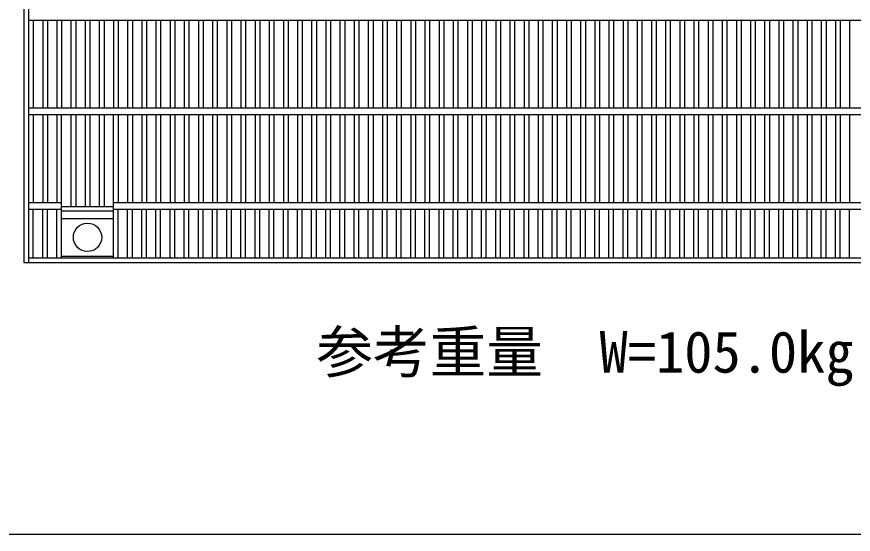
# Model space of a CAD drawing. Units: millimetres, scale not verified. Extents: x -16800 to 16800, y -5940 to 5940.
# Drawn here: x -4403 to -3516, y 1108 to 1656 of the extents above; entities that cross this region are included whole.
import ezdxf
from ezdxf.enums import TextEntityAlignment as Align

# ---------------------------------------------------------------- set-up
doc = ezdxf.new("R2010")
doc.units = ezdxf.units.MM
doc.header["$LTSCALE"] = 20
for name, color, linetype, lineweight in [('0-0_DIM', 7, 'Continuous', 25), ('0-2_HATCH', 6, 'Continuous', 25), ('0-6_TXT', 7, 'Continuous', 25)]:
    doc.layers.add(name, color=color, linetype=linetype, lineweight=lineweight)
doc.styles.add('ＭＳ ゴシック', font='')
doc.styles.get('ＭＳ ゴシック').set_extended_font_data('MS Gothic')

msp = doc.modelspace()

# ---------------------------------------------------------------- linework, layer by layer
at = {"layer": '0-2_HATCH'}
for p, q in [((-4395.13, 2215.97), (-4395.13, 1395.97)), ((-4390.13, 2215.97), (-4390.13, 1395.97)), ((-4390.13, 1652.47), (-3395.13, 1652.47)), ((-4385.13, 1652.47), (-4385.13, 1559.47)), ((-4375.13, 1652.47), (-4375.13, 1559.47)), ((-4370.13, 1652.47), (-4370.13, 1559.47)), ((-4360.13, 1652.47), (-4360.13, 1559.47)), ((-4355.13, 1652.47), (-4355.13, 1559.47)), ((-4345.13, 1652.47), (-4345.13, 1559.47)), ((-4340.13, 1652.47), (-4340.13, 1559.47)), ((-4330.13, 1652.47), (-4330.13, 1559.47)), ((-4325.13, 1652.47), (-4325.13, 1559.47)), ((-4315.13, 1652.47), (-4315.13, 1559.47)), ((-4310.13, 1652.47), (-4310.13, 1559.47)), ((-4300.13, 1652.47), (-4300.13, 1559.47)), ((-4295.13, 1652.47), (-4295.13, 1559.47)), ((-4285.13, 1652.47), (-4285.13, 1559.47)), ((-4280.13, 1652.47), (-4280.13, 1559.47)), ((-4270.13, 1652.47), (-4270.13, 1559.47)), ((-4265.13, 1652.47), (-4265.13, 1559.47)), ((-4255.13, 1652.47), (-4255.13, 1559.47)), ((-4250.13, 1652.47), (-4250.13, 1559.47)), ((-4240.13, 1652.47), (-4240.13, 1559.47)), ((-4235.13, 1652.47), (-4235.13, 1559.47)), ((-4225.13, 1652.47), (-4225.13, 1559.47)), ((-4220.13, 1652.47), (-4220.13, 1559.47)), ((-4210.13, 1652.47), (-4210.13, 1559.47)), ((-4205.13, 1652.47), (-4205.13, 1559.47)), ((-4195.13, 1652.47), (-4195.13, 1559.47)), ((-4190.13, 1652.47), (-4190.13, 1559.47)), ((-4180.13, 1652.47), (-4180.13, 1559.47)), ((-4175.13, 1652.47), (-4175.13, 1559.47)), ((-4165.13, 1652.47), (-4165.13, 1559.47)), ((-4160.13, 1652.47), (-4160.13, 1559.47)), ((-4150.13, 1652.47), (-4150.13, 1559.47)), ((-4145.13, 1652.47), (-4145.13, 1559.47)), ((-4135.13, 1652.47), (-4135.13, 1559.47)), ((-4130.13, 1652.47), (-4130.13, 1559.47)), ((-4120.13, 1652.47), (-4120.13, 1559.47)), ((-4115.13, 1652.47), (-4115.13, 1559.47)), ((-4105.13, 1652.47), (-4105.13, 1559.47)), ((-4100.13, 1652.47), (-4100.13, 1559.47)), ((-4090.13, 1652.47), (-4090.13, 1559.47)), ((-4085.13, 1652.47), (-4085.13, 1559.47)), ((-4075.13, 1652.47), (-4075.13, 1559.47)), ((-4070.13, 1652.47), (-4070.13, 1559.47)), ((-4060.13, 1652.47), (-4060.13, 1559.47)), ((-4055.13, 1652.47), (-4055.13, 1559.47)), ((-4045.13, 1652.47), (-4045.13, 1559.47)), ((-4040.13, 1652.47), (-4040.13, 1559.47)), ((-4030.13, 1652.47), (-4030.13, 1559.47)), ((-4025.13, 1652.47), (-4025.13, 1559.47)), ((-4015.13, 1652.47), (-4015.13, 1559.47)), ((-4010.13, 1652.47), (-4010.13, 1559.47)), ((-4000.13, 1652.47), (-4000.13, 1559.47)), ((-3995.13, 1652.47), (-3995.13, 1559.47)), ((-3985.13, 1652.47), (-3985.13, 1559.47)), ((-3980.13, 1652.47), (-3980.13, 1559.47)), ((-3970.13, 1652.47), (-3970.13, 1559.47)), ((-3965.13, 1652.47), (-3965.13, 1559.47)), ((-3955.13, 1652.47), (-3955.13, 1559.47)), ((-3950.13, 1652.47), (-3950.13, 1559.47)), ((-3940.13, 1652.47), (-3940.13, 1559.47)), ((-3935.13, 1652.47), (-3935.13, 1559.47)), ((-3925.13, 1652.47), (-3925.13, 1559.47)), ((-3920.13, 1652.47), (-3920.13, 1559.47)), ((-3910.13, 1652.47), (-3910.13, 1559.47)), ((-3905.13, 1652.47), (-3905.13, 1559.47)), ((-3895.13, 1652.47), (-3895.13, 1559.47)), ((-3890.13, 1652.47), (-3890.13, 1559.47)), ((-3880.13, 1652.47), (-3880.13, 1559.47)), ((-3875.13, 1652.47), (-3875.13, 1559.47)), ((-3865.13, 1652.47), (-3865.13, 1559.47)), ((-3860.13, 1652.47), (-3860.13, 1559.47)), ((-3850.13, 1652.47), (-3850.13, 1559.47)), ((-3845.13, 1652.47), (-3845.13, 1559.47)), ((-3835.13, 1652.47), (-3835.13, 1559.47)), ((-3830.13, 1652.47), (-3830.13, 1559.47)), ((-3820.13, 1652.47), (-3820.13, 1559.47)), ((-3815.13, 1652.47), (-3815.13, 1559.47)), ((-3805.13, 1652.47), (-3805.13, 1559.47)), ((-3800.13, 1652.47), (-3800.13, 1559.47)), ((-3790.13, 1652.47), (-3790.13, 1559.47)), ((-3785.13, 1652.47), (-3785.13, 1559.47)), ((-3775.13, 1652.47), (-3775.13, 1559.47)), ((-3770.13, 1652.47), (-3770.13, 1559.47)), ((-3760.13, 1652.47), (-3760.13, 1559.47)), ((-3755.13, 1652.47), (-3755.13, 1559.47)), ((-3745.13, 1652.47), (-3745.13, 1559.47)), ((-3740.13, 1652.47), (-3740.13, 1559.47)), ((-3730.13, 1652.47), (-3730.13, 1559.47)), ((-3725.13, 1652.47), (-3725.13, 1559.47)), ((-3715.13, 1652.47), (-3715.13, 1559.47)), ((-3710.13, 1652.47), (-3710.13, 1559.47)), ((-3700.13, 1652.47), (-3700.13, 1559.47)), ((-3695.13, 1652.47), (-3695.13, 1559.47)), ((-3685.13, 1652.47), (-3685.13, 1559.47)), ((-3680.13, 1652.47), (-3680.13, 1559.47)), ((-3670.13, 1652.47), (-3670.13, 1559.47)), ((-3665.13, 1652.47), (-3665.13, 1559.47)), ((-3655.13, 1652.47), (-3655.13, 1559.47)), ((-3650.13, 1652.47), (-3650.13, 1559.47)), ((-3640.13, 1652.47), (-3640.13, 1559.47)), ((-3635.13, 1652.47), (-3635.13, 1559.47)), ((-3625.13, 1652.47), (-3625.13, 1559.47)), ((-3620.13, 1652.47), (-3620.13, 1559.47)), ((-3610.13, 1652.47), (-3610.13, 1559.47)), ((-3605.13, 1652.47), (-3605.13, 1559.47)), ((-3595.13, 1652.47), (-3595.13, 1559.47)), ((-3590.13, 1652.47), (-3590.13, 1559.47)), ((-3580.13, 1652.47), (-3580.13, 1559.47)), ((-3575.13, 1652.47), (-3575.13, 1559.47)), ((-3565.13, 1652.47), (-3565.13, 1559.47)), ((-3560.13, 1652.47), (-3560.13, 1559.47)), ((-3550.13, 1652.47), (-3550.13, 1559.47)), ((-3545.13, 1652.47), (-3545.13, 1559.47)), ((-3535.13, 1652.47), (-3535.13, 1559.47)), ((-3530.13, 1652.47), (-3530.13, 1559.47)), ((-3520.13, 1652.47), (-3520.13, 1559.47)), ((-4390.13, 1559.47), (-3395.13, 1559.47)), ((-4390.13, 1552.47), (-3395.13, 1552.47)), ((-4385.13, 1552.47), (-4385.13, 1459.47)), ((-4375.13, 1552.47), (-4375.13, 1459.47)), ((-4370.13, 1552.47), (-4370.13, 1459.47)), ((-4360.13, 1552.47), (-4360.13, 1459.47)), ((-4355.13, 1400.47), (-4355.13, 1552.47)), ((-4345.13, 1552.47), (-4345.13, 1454.97)), ((-4340.13, 1552.47), (-4340.13, 1454.97)), ((-4330.13, 1552.47), (-4330.13, 1454.97)), ((-4325.13, 1552.47), (-4325.13, 1454.97)), ((-4315.13, 1552.47), (-4315.13, 1454.97)), ((-4310.13, 1552.47), (-4310.13, 1454.97)), ((-4300.13, 1400.47), (-4300.13, 1552.47)), ((-4295.13, 1552.47), (-4295.13, 1459.47)), ((-4285.13, 1552.47), (-4285.13, 1459.47)), ((-4280.13, 1552.47), (-4280.13, 1459.47)), ((-4270.13, 1552.47), (-4270.13, 1459.47)), ((-4265.13, 1552.47), (-4265.13, 1459.47)), ((-4255.13, 1552.47), (-4255.13, 1459.47)), ((-4250.13, 1552.47), (-4250.13, 1459.47)), ((-4240.13, 1552.47), (-4240.13, 1459.47)), ((-4235.13, 1552.47), (-4235.13, 1459.47)), ((-4225.13, 1552.47), (-4225.13, 1459.47)), ((-4220.13, 1552.47), (-4220.13, 1459.47)), ((-4210.13, 1552.47), (-4210.13, 1459.47)), ((-4205.13, 1552.47), (-4205.13, 1459.47)), ((-4195.13, 1552.47), (-4195.13, 1459.47)), ((-4190.13, 1552.47), (-4190.13, 1459.47)), ((-4180.13, 1552.47), (-4180.13, 1459.47)), ((-4175.13, 1552.47), (-4175.13, 1459.47)), ((-4165.13, 1552.47), (-4165.13, 1459.47)), ((-4160.13, 1552.47), (-4160.13, 1459.47)), ((-4150.13, 1552.47), (-4150.13, 1459.47)), ((-4145.13, 1552.47), (-4145.13, 1459.47)), ((-4135.13, 1552.47), (-4135.13, 1459.47)), ((-4130.13, 1552.47), (-4130.13, 1459.47)), ((-4120.13, 1552.47), (-4120.13, 1459.47)), ((-4115.13, 1552.47), (-4115.13, 1459.47)), ((-4105.13, 1552.47), (-4105.13, 1459.47)), ((-4100.13, 1552.47), (-4100.13, 1459.47)), ((-4090.13, 1552.47), (-4090.13, 1459.47)), ((-4085.13, 1552.47), (-4085.13, 1459.47)), ((-4075.13, 1552.47), (-4075.13, 1459.47)), ((-4070.13, 1552.47), (-4070.13, 1459.47)), ((-4060.13, 1552.47), (-4060.13, 1459.47)), ((-4055.13, 1552.47), (-4055.13, 1459.47)), ((-4045.13, 1552.47), (-4045.13, 1459.47)), ((-4040.13, 1552.47), (-4040.13, 1459.47)), ((-4030.13, 1552.47), (-4030.13, 1459.47)), ((-4025.13, 1552.47), (-4025.13, 1459.47)), ((-4015.13, 1552.47), (-4015.13, 1459.47)), ((-4010.13, 1552.47), (-4010.13, 1459.47)), ((-4000.13, 1552.47), (-4000.13, 1459.47)), ((-3995.13, 1552.47), (-3995.13, 1459.47)), ((-3985.13, 1552.47), (-3985.13, 1459.47)), ((-3980.13, 1552.47), (-3980.13, 1459.47)), ((-3970.13, 1552.47), (-3970.13, 1459.47)), ((-3965.13, 1552.47), (-3965.13, 1459.47)), ((-3955.13, 1552.47), (-3955.13, 1459.47)), ((-3950.13, 1552.47), (-3950.13, 1459.47)), ((-3940.13, 1552.47), (-3940.13, 1459.47)), ((-3935.13, 1552.47), (-3935.13, 1459.47)), ((-3925.13, 1552.47), (-3925.13, 1459.47)), ((-3920.13, 1552.47), (-3920.13, 1459.47)), ((-3910.13, 1552.47), (-3910.13, 1459.47)), ((-3905.13, 1552.47), (-3905.13, 1459.47)), ((-3895.13, 1552.47), (-3895.13, 1459.47)), ((-3890.13, 1552.47), (-3890.13, 1459.47)), ((-3880.13, 1552.47), (-3880.13, 1459.47)), ((-3875.13, 1552.47), (-3875.13, 1459.47)), ((-3865.13, 1552.47), (-3865.13, 1459.47)), ((-3860.13, 1552.47), (-3860.13, 1459.47)), ((-3850.13, 1552.47), (-3850.13, 1459.47)), ((-3845.13, 1552.47), (-3845.13, 1459.47)), ((-3835.13, 1552.47), (-3835.13, 1459.47)), ((-3830.13, 1552.47), (-3830.13, 1459.47)), ((-3820.13, 1552.47), (-3820.13, 1459.47)), ((-3815.13, 1552.47), (-3815.13, 1459.47)), ((-3805.13, 1552.47), (-3805.13, 1459.47)), ((-3800.13, 1552.47), (-3800.13, 1459.47)), ((-3790.13, 1552.47), (-3790.13, 1459.47)), ((-3785.13, 1552.47), (-3785.13, 1459.47)), ((-3775.13, 1552.47), (-3775.13, 1459.47)), ((-3770.13, 1552.47), (-3770.13, 1459.47)), ((-3760.13, 1552.47), (-3760.13, 1459.47)), ((-3755.13, 1552.47), (-3755.13, 1459.47)), ((-3745.13, 1552.47), (-3745.13, 1459.47)), ((-3740.13, 1552.47), (-3740.13, 1459.47)), ((-3730.13, 1552.47), (-3730.13, 1459.47)), ((-3725.13, 1552.47), (-3725.13, 1459.47)), ((-3715.13, 1552.47), (-3715.13, 1459.47)), ((-3710.13, 1552.47), (-3710.13, 1459.47)), ((-3700.13, 1552.47), (-3700.13, 1459.47)), ((-3695.13, 1552.47), (-3695.13, 1459.47)), ((-3685.13, 1552.47), (-3685.13, 1459.47)), ((-3680.13, 1552.47), (-3680.13, 1459.47)), ((-3670.13, 1552.47), (-3670.13, 1459.47)), ((-3665.13, 1552.47), (-3665.13, 1459.47)), ((-3655.13, 1552.47), (-3655.13, 1459.47)), ((-3650.13, 1552.47), (-3650.13, 1459.47)), ((-3640.13, 1552.47), (-3640.13, 1459.47)), ((-3635.13, 1552.47), (-3635.13, 1459.47)), ((-3625.13, 1552.47), (-3625.13, 1459.47)), ((-3620.13, 1552.47), (-3620.13, 1459.47)), ((-3610.13, 1552.47), (-3610.13, 1459.47)), ((-3605.13, 1552.47), (-3605.13, 1459.47)), ((-3595.13, 1552.47), (-3595.13, 1459.47)), ((-3590.13, 1552.47), (-3590.13, 1459.47)), ((-3580.13, 1552.47), (-3580.13, 1459.47)), ((-3575.13, 1552.47), (-3575.13, 1459.47)), ((-3565.13, 1552.47), (-3565.13, 1459.47)), ((-3560.13, 1552.47), (-3560.13, 1459.47)), ((-3550.13, 1552.47), (-3550.13, 1459.47)), ((-3545.13, 1552.47), (-3545.13, 1459.47)), ((-3535.13, 1552.47), (-3535.13, 1459.47)), ((-3530.13, 1552.47), (-3530.13, 1459.47)), ((-3520.13, 1552.47), (-3520.13, 1459.47)), ((-4390.13, 1459.47), (-4355.13, 1459.47)), ((-4355.13, 1454.97), (-4300.13, 1454.97)), ((-4300.13, 1459.47), (-3485.13, 1459.47)), ((-4390.13, 1452.47), (-4355.13, 1452.47)), ((-4385.13, 1400.47), (-4385.13, 1452.47)), ((-4375.13, 1400.47), (-4375.13, 1452.47)), ((-4370.13, 1400.47), (-4370.13, 1452.47)), ((-4360.13, 1400.47), (-4360.13, 1452.47)), ((-4355.13, 1450.47), (-4300.13, 1450.47)), ((-4300.13, 1452.47), (-3485.13, 1452.47)), ((-4295.13, 1400.47), (-4295.13, 1452.47)), ((-4285.13, 1400.47), (-4285.13, 1452.47)), ((-4280.13, 1400.47), (-4280.13, 1452.47)), ((-4270.13, 1400.47), (-4270.13, 1452.47)), ((-4265.13, 1400.47), (-4265.13, 1452.47)), ((-4255.13, 1400.47), (-4255.13, 1452.47)), ((-4250.13, 1400.47), (-4250.13, 1452.47)), ((-4240.13, 1400.47), (-4240.13, 1452.47)), ((-4235.13, 1400.47), (-4235.13, 1452.47)), ((-4225.13, 1400.47), (-4225.13, 1452.47)), ((-4220.13, 1400.47), (-4220.13, 1452.47)), ((-4210.13, 1400.47), (-4210.13, 1452.47)), ((-4205.13, 1400.47), (-4205.13, 1452.47)), ((-4195.13, 1400.47), (-4195.13, 1452.47)), ((-4190.13, 1400.47), (-4190.13, 1452.47)), ((-4180.13, 1400.47), (-4180.13, 1452.47)), ((-4175.13, 1400.47), (-4175.13, 1452.47)), ((-4165.13, 1400.47), (-4165.13, 1452.47)), ((-4160.13, 1400.47), (-4160.13, 1452.47)), ((-4150.13, 1400.47), (-4150.13, 1452.47)), ((-4145.13, 1400.47), (-4145.13, 1452.47)), ((-4135.13, 1400.47), (-4135.13, 1452.47)), ((-4130.13, 1400.47), (-4130.13, 1452.47)), ((-4120.13, 1400.47), (-4120.13, 1452.47)), ((-4115.13, 1400.47), (-4115.13, 1452.47)), ((-4105.13, 1400.47), (-4105.13, 1452.47)), ((-4100.13, 1400.47), (-4100.13, 1452.47)), ((-4090.13, 1400.47), (-4090.13, 1452.47)), ((-4085.13, 1400.47), (-4085.13, 1452.47)), ((-4075.13, 1400.47), (-4075.13, 1452.47)), ((-4070.13, 1400.47), (-4070.13, 1452.47)), ((-4060.13, 1400.47), (-4060.13, 1452.47)), ((-4055.13, 1400.47), (-4055.13, 1452.47)), ((-4045.13, 1400.47), (-4045.13, 1452.47)), ((-4040.13, 1400.47), (-4040.13, 1452.47)), ((-4030.13, 1400.47), (-4030.13, 1452.47)), ((-4025.13, 1400.47), (-4025.13, 1452.47)), ((-4015.13, 1400.47), (-4015.13, 1452.47)), ((-4010.13, 1400.47), (-4010.13, 1452.47)), ((-4000.13, 1400.47), (-4000.13, 1452.47)), ((-3995.13, 1400.47), (-3995.13, 1452.47)), ((-3985.13, 1400.47), (-3985.13, 1452.47)), ((-3980.13, 1400.47), (-3980.13, 1452.47)), ((-3970.13, 1400.47), (-3970.13, 1452.47)), ((-3965.13, 1400.47), (-3965.13, 1452.47)), ((-3955.13, 1400.47), (-3955.13, 1452.47)), ((-3950.13, 1400.47), (-3950.13, 1452.47)), ((-3940.13, 1400.47), (-3940.13, 1452.47)), ((-3935.13, 1400.47), (-3935.13, 1452.47)), ((-3925.13, 1400.47), (-3925.13, 1452.47)), ((-3920.13, 1400.47), (-3920.13, 1452.47)), ((-3910.13, 1400.47), (-3910.13, 1452.47)), ((-3905.13, 1400.47), (-3905.13, 1452.47)), ((-3895.13, 1400.47), (-3895.13, 1452.47)), ((-3890.13, 1400.47), (-3890.13, 1452.47)), ((-3880.13, 1400.47), (-3880.13, 1452.47)), ((-3875.13, 1400.47), (-3875.13, 1452.47)), ((-3865.13, 1400.47), (-3865.13, 1452.47)), ((-3860.13, 1400.47), (-3860.13, 1452.47)), ((-3850.13, 1400.47), (-3850.13, 1452.47)), ((-3845.13, 1400.47), (-3845.13, 1452.47)), ((-3835.13, 1400.47), (-3835.13, 1452.47)), ((-3830.13, 1400.47), (-3830.13, 1452.47)), ((-3820.13, 1400.47), (-3820.13, 1452.47)), ((-3815.13, 1400.47), (-3815.13, 1452.47)), ((-3805.13, 1400.47), (-3805.13, 1452.47)), ((-3800.13, 1400.47), (-3800.13, 1452.47)), ((-3790.13, 1400.47), (-3790.13, 1452.47)), ((-3785.13, 1400.47), (-3785.13, 1452.47)), ((-3775.13, 1400.47), (-3775.13, 1452.47)), ((-3770.13, 1400.47), (-3770.13, 1452.47)), ((-3760.13, 1400.47), (-3760.13, 1452.47)), ((-3755.13, 1400.47), (-3755.13, 1452.47)), ((-3745.13, 1400.47), (-3745.13, 1452.47)), ((-3740.13, 1400.47), (-3740.13, 1452.47)), ((-3730.13, 1400.47), (-3730.13, 1452.47)), ((-3725.13, 1400.47), (-3725.13, 1452.47)), ((-3715.13, 1400.47), (-3715.13, 1452.47)), ((-3710.13, 1400.47), (-3710.13, 1452.47)), ((-3700.13, 1400.47), (-3700.13, 1452.47)), ((-3695.13, 1400.47), (-3695.13, 1452.47)), ((-3685.13, 1400.47), (-3685.13, 1452.47)), ((-3680.13, 1400.47), (-3680.13, 1452.47)), ((-3670.13, 1400.47), (-3670.13, 1452.47)), ((-3665.13, 1400.47), (-3665.13, 1452.47)), ((-3655.13, 1400.47), (-3655.13, 1452.47)), ((-3650.13, 1400.47), (-3650.13, 1452.47)), ((-3640.13, 1400.47), (-3640.13, 1452.47)), ((-3635.13, 1400.47), (-3635.13, 1452.47)), ((-3625.13, 1400.47), (-3625.13, 1452.47)), ((-3620.13, 1400.47), (-3620.13, 1452.47)), ((-3610.13, 1400.47), (-3610.13, 1452.47)), ((-3605.13, 1400.47), (-3605.13, 1452.47)), ((-3595.13, 1400.47), (-3595.13, 1452.47)), ((-3590.13, 1400.47), (-3590.13, 1452.47)), ((-3580.13, 1400.47), (-3580.13, 1452.47)), ((-3575.13, 1400.47), (-3575.13, 1452.47)), ((-3565.13, 1400.47), (-3565.13, 1452.47)), ((-3560.13, 1400.47), (-3560.13, 1452.47)), ((-3550.13, 1400.47), (-3550.13, 1452.47)), ((-3545.13, 1400.47), (-3545.13, 1452.47)), ((-3535.13, 1400.47), (-3535.13, 1452.47)), ((-3530.13, 1400.47), (-3530.13, 1452.47)), ((-3520.13, 1400.47), (-3520.13, 1452.47)), ((-4355.13, 1442.47), (-4300.13, 1442.47)), ((-4355.13, 1402.47), (-4300.13, 1402.47)), ((-4395.13, 1395.97), (-3390.13, 1395.97)), ((-3395.13, 1400.47), (-4390.13, 1400.47))]:
    msp.add_line(p, q, dxfattribs=at)
msp.add_circle((-4327.63, 1422.47), 15, dxfattribs=at)
at = {"layer": '0-6_TXT'}
msp.add_lwpolyline([(-5079.71, 1108.19), (-2579.71, 1108.19), (-2579.71, 4408.19), (-5079.71, 4408.19)], close=True, dxfattribs=at)

# ---------------------------------------------------------------- texts
at = {"layer": '0-0_DIM', "style": 'ＭＳ ゴシック'}
msp.add_text('参考重量\u3000W=105.0kg', height=43.99, dxfattribs=at).set_placement((-4085.14, 1266.04), align=Align.BOTTOM_LEFT)

doc.saveas('drawing.dxf')
